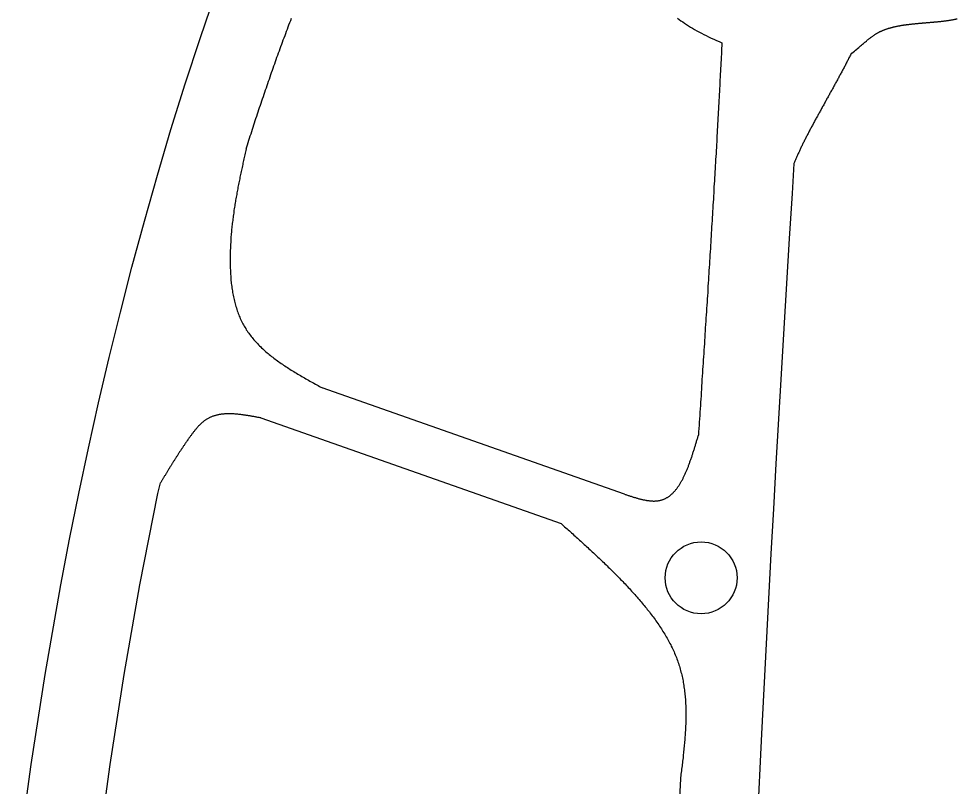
# Model space of a CAD drawing. Header units: inches. Extents: x 284 to 915, y 284 to 722.
# Drawn here: x 563.7 to 623.1, y 610 to 658.7 of the extents above; entities that cross this region are included whole.
import ezdxf

# ---------------------------------------------------------------- set-up
doc = ezdxf.new("R2010")
doc.units = ezdxf.units.IN
doc.header["$MEASUREMENT"] = 0
doc.layers.add('7', color=7, linetype='Continuous')

msp = doc.modelspace()

# ---------------------------------------------------------------- linework, layer by layer
for p, q in [((601.988, 628.584), (582.876, 635.314)), ((578.986, 633.41), (597.996, 626.717))]:
    msp.add_line(p, q)
for points in [[(578.05, 650.432, 0), (578.1, 650.571, 0), (578.14, 650.71, 0), (578.19, 650.849, 0), (578.23, 650.988, 0), (578.28, 651.127, 0), (578.32, 651.266, 0), (578.37, 651.405, 0), (578.41, 651.544, 0), (578.46, 651.683, 0), (578.5, 651.821, 0), (578.55, 651.96, 0), (578.59, 652.099, 0), (578.64, 652.238, 0), (578.68, 652.376, 0), (578.73, 652.515, 0), (578.78, 652.654, 0), (578.82, 652.792, 0), (578.87, 652.931, 0), (578.91, 653.069, 0), (578.96, 653.208, 0), (579.01, 653.346, 0), (579.05, 653.485, 0), (579.1, 653.623, 0), (579.15, 653.762, 0), (579.19, 653.9, 0), (579.24, 654.038, 0), (579.29, 654.177, 0), (579.34, 654.315, 0), (579.38, 654.453, 0), (579.43, 654.591, 0), (579.48, 654.73, 0), (579.53, 654.868, 0), (579.57, 655.006, 0), (579.62, 655.144, 0), (579.67, 655.282, 0), (579.72, 655.42, 0), (579.77, 655.558, 0), (579.82, 655.696, 0), (579.87, 655.834, 0), (579.91, 655.971, 0), (579.96, 656.109, 0), (580.01, 656.247, 0), (580.06, 656.385, 0), (580.11, 656.522, 0), (580.16, 656.66, 0), (580.21, 656.797, 0), (580.26, 656.935, 0), (580.31, 657.072, 0), (580.36, 657.21, 0), (580.41, 657.347, 0), (580.47, 657.484, 0), (580.52, 657.621, 0), (580.57, 657.759, 0), (580.62, 657.896, 0), (580.67, 658.033, 0), (580.72, 658.17, 0), (580.77, 658.307, 0), (580.83, 658.444, 0), (580.88, 658.581, 0), (580.93, 658.717, 0)], [(605.35, 658.72, 0), (605.46, 658.639, 0), (605.57, 658.559, 0), (605.68, 658.479, 0), (605.8, 658.399, 0), (605.92, 658.319, 0), (606.04, 658.239, 0), (606.17, 658.16, 0), (606.3, 658.081, 0), (606.43, 658.003, 0), (606.57, 657.924, 0), (606.71, 657.846, 0), (606.86, 657.769, 0), (607.01, 657.691, 0), (607.16, 657.615, 0), (607.32, 657.538, 0), (607.48, 657.462, 0), (607.64, 657.387, 0), (607.81, 657.311, 0), (607.98, 657.237, 0), (608.16, 657.163, 0)], [(616.31, 656.429, 0), (616.39, 656.498, 0), (616.47, 656.565, 0), (616.55, 656.63, 0), (616.62, 656.692, 0), (616.69, 656.752, 0), (616.75, 656.809, 0), (616.82, 656.865, 0), (616.88, 656.918, 0), (616.94, 656.968, 0), (617, 657.017, 0), (617.05, 657.064, 0), (617.11, 657.109, 0), (617.16, 657.152, 0), (617.21, 657.193, 0), (617.25, 657.232, 0), (617.3, 657.269, 0), (617.34, 657.305, 0), (617.38, 657.34, 0), (617.42, 657.372, 0), (617.46, 657.404, 0), (617.5, 657.434, 0), (617.54, 657.462, 0), (617.57, 657.489, 0), (617.61, 657.515, 0), (617.64, 657.54, 0), (617.67, 657.564, 0), (617.7, 657.586, 0), (617.73, 657.608, 0), (617.76, 657.629, 0), (617.79, 657.648, 0), (617.82, 657.667, 0), (617.84, 657.686, 0), (617.87, 657.703, 0), (617.9, 657.72, 0), (617.92, 657.736, 0), (617.95, 657.752, 0), (617.98, 657.767, 0), (618, 657.782, 0), (618.03, 657.797, 0), (618.06, 657.811, 0), (618.08, 657.825, 0), (618.11, 657.839, 0), (618.14, 657.853, 0), (618.16, 657.866, 0), (618.19, 657.879, 0), (618.22, 657.892, 0), (618.25, 657.905, 0), (618.27, 657.917, 0), (618.3, 657.929, 0), (618.33, 657.941, 0), (618.36, 657.953, 0), (618.39, 657.965, 0), (618.42, 657.976, 0), (618.45, 657.987, 0), (618.47, 657.998, 0), (618.5, 658.009, 0), (618.53, 658.019, 0), (618.56, 658.03, 0), (618.59, 658.04, 0), (618.62, 658.05, 0), (618.65, 658.06, 0), (618.68, 658.069, 0), (618.71, 658.079, 0), (618.74, 658.088, 0), (618.77, 658.097, 0), (618.8, 658.106, 0), (618.84, 658.115, 0), (618.87, 658.123, 0), (618.9, 658.131, 0), (618.93, 658.14, 0), (618.96, 658.148, 0), (618.99, 658.156, 0), (619.02, 658.163, 0), (619.06, 658.171, 0), (619.09, 658.178, 0), (619.12, 658.185, 0), (619.15, 658.193, 0), (619.18, 658.2, 0), (619.22, 658.206, 0), (619.25, 658.213, 0), (619.28, 658.22, 0), (619.31, 658.226, 0), (619.35, 658.232, 0), (619.38, 658.238, 0), (619.41, 658.244, 0), (619.45, 658.25, 0), (619.48, 658.256, 0), (619.51, 658.262, 0), (619.55, 658.267, 0), (619.58, 658.273, 0), (619.61, 658.278, 0), (619.65, 658.283, 0), (619.68, 658.288, 0), (619.71, 658.293, 0), (619.75, 658.298, 0), (619.78, 658.303, 0), (619.82, 658.308, 0), (619.85, 658.312, 0), (619.88, 658.317, 0), (619.92, 658.321, 0), (619.95, 658.325, 0), (619.99, 658.33, 0), (620.02, 658.334, 0), (620.06, 658.338, 0), (620.09, 658.342, 0), (620.13, 658.346, 0), (620.16, 658.35, 0), (620.2, 658.353, 0), (620.23, 658.357, 0), (620.27, 658.361, 0), (620.3, 658.364, 0), (620.33, 658.368, 0), (620.37, 658.371, 0), (620.4, 658.375, 0), (620.44, 658.378, 0), (620.48, 658.382, 0), (620.51, 658.385, 0), (620.55, 658.388, 0), (620.58, 658.391, 0), (620.62, 658.395, 0), (620.65, 658.398, 0), (620.69, 658.401, 0), (620.72, 658.404, 0), (620.76, 658.407, 0), (620.79, 658.41, 0), (620.83, 658.413, 0), (620.86, 658.416, 0), (620.9, 658.419, 0), (620.93, 658.422, 0), (620.97, 658.425, 0), (621, 658.428, 0), (621.04, 658.431, 0), (621.07, 658.433, 0), (621.11, 658.436, 0), (621.15, 658.439, 0), (621.18, 658.442, 0), (621.22, 658.445, 0), (621.25, 658.448, 0), (621.29, 658.451, 0), (621.32, 658.454, 0), (621.36, 658.457, 0), (621.39, 658.46, 0), (621.43, 658.463, 0), (621.46, 658.466, 0), (621.5, 658.469, 0), (621.53, 658.472, 0), (621.57, 658.475, 0), (621.6, 658.478, 0), (621.64, 658.482, 0), (621.67, 658.485, 0), (621.71, 658.488, 0), (621.74, 658.492, 0), (621.78, 658.495, 0), (621.81, 658.498, 0), (621.85, 658.502, 0), (621.88, 658.505, 0), (621.92, 658.509, 0), (621.95, 658.513, 0), (621.99, 658.516, 0), (622.02, 658.52, 0), (622.06, 658.524, 0), (622.09, 658.528, 0), (622.12, 658.532, 0), (622.16, 658.536, 0), (622.19, 658.54, 0), (622.23, 658.544, 0), (622.26, 658.548, 0), (622.3, 658.553, 0), (622.33, 658.557, 0), (622.36, 658.562, 0), (622.4, 658.567, 0), (622.43, 658.571, 0), (622.46, 658.576, 0), (622.5, 658.581, 0), (622.53, 658.586, 0), (622.56, 658.591, 0), (622.6, 658.597, 0), (622.63, 658.602, 0), (622.66, 658.608, 0), (622.7, 658.613, 0), (622.73, 658.619, 0), (622.76, 658.625, 0), (622.79, 658.631, 0), (622.83, 658.637, 0), (622.86, 658.643, 0), (622.89, 658.649, 0), (622.92, 658.656, 0), (622.96, 658.663, 0), (622.99, 658.669, 0), (623.02, 658.676, 0), (623.05, 658.683, 0)], [(608.16, 657.163, 0), (608.15, 656.983, 0), (608.14, 656.804, 0), (608.13, 656.624, 0), (608.13, 656.443, 0), (608.12, 656.263, 0), (608.11, 656.082, 0), (608.1, 655.901, 0), (608.09, 655.719, 0), (608.08, 655.537, 0), (608.07, 655.355, 0), (608.06, 655.173, 0), (608.05, 654.99, 0), (608.04, 654.808, 0), (608.03, 654.624, 0), (608.02, 654.441, 0), (608.01, 654.257, 0), (608, 654.073, 0), (607.99, 653.889, 0), (607.98, 653.704, 0), (607.97, 653.519, 0), (607.96, 653.334, 0), (607.95, 653.148, 0), (607.94, 652.963, 0), (607.93, 652.777, 0), (607.92, 652.59, 0), (607.91, 652.404, 0), (607.9, 652.217, 0), (607.89, 652.03, 0), (607.88, 651.842, 0), (607.87, 651.655, 0), (607.86, 651.467, 0), (607.85, 651.278, 0), (607.84, 651.09, 0), (607.83, 650.901, 0), (607.82, 650.712, 0), (607.81, 650.523, 0), (607.8, 650.333, 0), (607.79, 650.143, 0), (607.77, 649.953, 0), (607.76, 649.763, 0), (607.75, 649.572, 0), (607.74, 649.381, 0), (607.73, 649.19, 0), (607.72, 648.999, 0), (607.71, 648.807, 0), (607.7, 648.615, 0), (607.69, 648.423, 0), (607.67, 648.231, 0), (607.66, 648.038, 0), (607.65, 647.845, 0), (607.64, 647.652, 0), (607.63, 647.459, 0), (607.62, 647.265, 0), (607.61, 647.071, 0), (607.59, 646.877, 0), (607.58, 646.682, 0), (607.57, 646.488, 0), (607.56, 646.293, 0), (607.55, 646.098, 0), (607.54, 645.902, 0), (607.52, 645.707, 0), (607.51, 645.511, 0), (607.5, 645.315, 0), (607.49, 645.118, 0), (607.48, 644.922, 0), (607.46, 644.725, 0), (607.45, 644.528, 0), (607.44, 644.331, 0), (607.43, 644.133, 0), (607.42, 643.935, 0), (607.4, 643.737, 0), (607.39, 643.539, 0), (607.38, 643.341, 0), (607.37, 643.142, 0), (607.35, 642.943, 0), (607.34, 642.744, 0), (607.33, 642.545, 0), (607.32, 642.345, 0), (607.31, 642.146, 0), (607.29, 641.946, 0), (607.28, 641.745, 0), (607.27, 641.545, 0), (607.26, 641.344, 0), (607.24, 641.144, 0), (607.23, 640.942, 0), (607.22, 640.741, 0), (607.2, 640.54, 0), (607.19, 640.338, 0), (607.18, 640.136, 0), (607.17, 639.934, 0), (607.15, 639.732, 0), (607.14, 639.529, 0), (607.13, 639.326, 0), (607.11, 639.123, 0), (607.1, 638.92, 0), (607.09, 638.717, 0), (607.08, 638.513, 0), (607.06, 638.309, 0), (607.05, 638.105, 0), (607.04, 637.901, 0), (607.02, 637.697, 0), (607.01, 637.492, 0), (607, 637.288, 0), (606.98, 637.083, 0), (606.97, 636.877, 0), (606.96, 636.672, 0), (606.94, 636.466, 0), (606.93, 636.261, 0), (606.92, 636.055, 0), (606.9, 635.849, 0), (606.89, 635.642, 0), (606.88, 635.436, 0), (606.86, 635.229, 0), (606.85, 635.022, 0), (606.84, 634.815, 0), (606.82, 634.608, 0), (606.81, 634.401, 0), (606.8, 634.193, 0), (606.78, 633.985, 0), (606.77, 633.777, 0), (606.76, 633.569, 0), (606.74, 633.361, 0), (606.73, 633.152, 0), (606.72, 632.944, 0), (606.7, 632.735, 0), (606.69, 632.526, 0), (606.67, 632.317, 0)], [(616.31, 656.429, 0), (616.29, 656.374, 0), (616.26, 656.319, 0), (616.23, 656.264, 0), (616.2, 656.209, 0), (616.18, 656.154, 0), (616.15, 656.099, 0), (616.12, 656.044, 0), (616.09, 655.989, 0), (616.06, 655.933, 0), (616.03, 655.878, 0), (616, 655.822, 0), (615.98, 655.767, 0), (615.95, 655.711, 0), (615.92, 655.655, 0), (615.89, 655.6, 0), (615.86, 655.544, 0), (615.83, 655.488, 0), (615.8, 655.432, 0), (615.77, 655.376, 0), (615.74, 655.32, 0), (615.71, 655.264, 0), (615.68, 655.208, 0), (615.65, 655.152, 0), (615.62, 655.096, 0), (615.59, 655.039, 0), (615.56, 654.983, 0), (615.53, 654.927, 0), (615.5, 654.871, 0), (615.47, 654.814, 0), (615.44, 654.758, 0), (615.41, 654.701, 0), (615.37, 654.645, 0), (615.34, 654.589, 0), (615.31, 654.532, 0), (615.28, 654.476, 0), (615.25, 654.419, 0), (615.22, 654.363, 0), (615.19, 654.306, 0), (615.16, 654.25, 0), (615.13, 654.193, 0), (615.1, 654.137, 0), (615.06, 654.08, 0), (615.03, 654.024, 0), (615, 653.967, 0), (614.97, 653.911, 0), (614.94, 653.854, 0), (614.91, 653.798, 0), (614.88, 653.741, 0), (614.85, 653.685, 0), (614.81, 653.628, 0), (614.78, 653.572, 0), (614.75, 653.516, 0), (614.72, 653.459, 0), (614.69, 653.403, 0), (614.66, 653.347, 0), (614.63, 653.291, 0), (614.6, 653.234, 0), (614.56, 653.178, 0), (614.53, 653.122, 0), (614.5, 653.066, 0), (614.47, 653.01, 0), (614.44, 652.954, 0), (614.41, 652.898, 0), (614.38, 652.842, 0), (614.35, 652.786, 0), (614.32, 652.73, 0), (614.29, 652.674, 0), (614.26, 652.619, 0), (614.23, 652.563, 0), (614.2, 652.507, 0), (614.16, 652.452, 0), (614.13, 652.396, 0), (614.1, 652.341, 0), (614.07, 652.286, 0), (614.04, 652.231, 0), (614.01, 652.175, 0), (613.98, 652.12, 0), (613.96, 652.065, 0), (613.93, 652.01, 0), (613.9, 651.956, 0), (613.87, 651.901, 0), (613.84, 651.846, 0), (613.81, 651.792, 0), (613.78, 651.737, 0), (613.75, 651.683, 0), (613.72, 651.628, 0), (613.69, 651.574, 0), (613.67, 651.52, 0), (613.64, 651.466, 0), (613.61, 651.412, 0), (613.58, 651.359, 0), (613.55, 651.305, 0), (613.53, 651.251, 0), (613.5, 651.198, 0), (613.47, 651.145, 0), (613.44, 651.092, 0), (613.42, 651.038, 0), (613.39, 650.986, 0), (613.36, 650.933, 0), (613.34, 650.88, 0), (613.31, 650.828, 0), (613.29, 650.775, 0), (613.26, 650.723, 0), (613.24, 650.671, 0), (613.21, 650.619, 0), (613.18, 650.567, 0), (613.16, 650.515, 0), (613.14, 650.464, 0), (613.11, 650.412, 0), (613.09, 650.361, 0), (613.06, 650.31, 0), (613.04, 650.259, 0), (613.02, 650.208, 0), (612.99, 650.157, 0), (612.97, 650.107, 0), (612.95, 650.057, 0), (612.92, 650.007, 0), (612.9, 649.957, 0), (612.88, 649.907, 0), (612.86, 649.857, 0), (612.84, 649.808, 0), (612.82, 649.758, 0), (612.79, 649.709, 0), (612.77, 649.66, 0), (612.75, 649.612, 0), (612.73, 649.563, 0), (612.71, 649.515, 0)], [(578.05, 650.432, 0), (578.03, 650.343, 0), (578.01, 650.254, 0), (577.99, 650.165, 0), (577.97, 650.076, 0), (577.95, 649.986, 0), (577.93, 649.897, 0), (577.92, 649.808, 0), (577.9, 649.719, 0), (577.88, 649.629, 0), (577.86, 649.54, 0), (577.84, 649.451, 0), (577.82, 649.361, 0), (577.8, 649.272, 0), (577.78, 649.182, 0), (577.76, 649.093, 0), (577.74, 649.003, 0), (577.72, 648.914, 0), (577.7, 648.824, 0), (577.69, 648.734, 0), (577.67, 648.645, 0), (577.65, 648.555, 0), (577.63, 648.465, 0), (577.61, 648.375, 0), (577.59, 648.285, 0), (577.58, 648.195, 0), (577.56, 648.105, 0), (577.54, 648.015, 0), (577.53, 647.925, 0), (577.51, 647.834, 0), (577.49, 647.744, 0), (577.47, 647.654, 0), (577.46, 647.563, 0), (577.44, 647.472, 0), (577.43, 647.382, 0), (577.41, 647.291, 0), (577.39, 647.2, 0), (577.38, 647.109, 0), (577.36, 647.018, 0), (577.35, 646.926, 0), (577.34, 646.835, 0), (577.32, 646.744, 0), (577.31, 646.652, 0), (577.29, 646.56, 0), (577.28, 646.469, 0), (577.27, 646.377, 0), (577.25, 646.285, 0), (577.24, 646.192, 0), (577.23, 646.1, 0), (577.22, 646.008, 0), (577.21, 645.915, 0), (577.19, 645.822, 0), (577.18, 645.73, 0), (577.17, 645.637, 0), (577.16, 645.544, 0), (577.15, 645.45, 0), (577.14, 645.357, 0), (577.13, 645.263, 0), (577.13, 645.17, 0), (577.12, 645.076, 0), (577.11, 644.982, 0), (577.1, 644.887, 0), (577.09, 644.793, 0), (577.09, 644.698, 0), (577.08, 644.604, 0), (577.08, 644.509, 0), (577.07, 644.414, 0), (577.07, 644.318, 0), (577.06, 644.223, 0), (577.06, 644.127, 0), (577.05, 644.032, 0), (577.05, 643.936, 0), (577.05, 643.84, 0), (577.05, 643.743, 0), (577.04, 643.647, 0), (577.04, 643.551, 0), (577.04, 643.454, 0), (577.04, 643.358, 0), (577.04, 643.262, 0), (577.04, 643.165, 0), (577.05, 643.069, 0), (577.05, 642.972, 0), (577.05, 642.876, 0), (577.06, 642.78, 0), (577.06, 642.684, 0), (577.07, 642.588, 0), (577.07, 642.492, 0), (577.08, 642.396, 0), (577.09, 642.301, 0), (577.09, 642.206, 0), (577.1, 642.111, 0), (577.11, 642.016, 0), (577.12, 641.921, 0), (577.13, 641.827, 0), (577.15, 641.733, 0), (577.16, 641.639, 0), (577.17, 641.546, 0), (577.19, 641.453, 0), (577.2, 641.36, 0), (577.22, 641.268, 0), (577.24, 641.176, 0), (577.26, 641.085, 0), (577.28, 640.994, 0), (577.3, 640.903, 0), (577.32, 640.813, 0), (577.34, 640.724, 0), (577.36, 640.635, 0), (577.39, 640.547, 0), (577.41, 640.459, 0), (577.44, 640.372, 0), (577.47, 640.285, 0), (577.5, 640.199, 0), (577.53, 640.114, 0), (577.56, 640.029, 0), (577.59, 639.945, 0), (577.62, 639.862, 0), (577.66, 639.779, 0), (577.69, 639.697, 0), (577.73, 639.616, 0), (577.77, 639.536, 0), (577.81, 639.456, 0), (577.85, 639.378, 0), (577.89, 639.3, 0), (577.94, 639.223, 0), (577.98, 639.147, 0), (578.03, 639.071, 0), (578.07, 638.997, 0), (578.12, 638.923, 0), (578.17, 638.85, 0), (578.22, 638.778, 0), (578.27, 638.707, 0), (578.33, 638.636, 0), (578.38, 638.566, 0), (578.43, 638.497, 0), (578.49, 638.429, 0), (578.55, 638.361, 0), (578.61, 638.294, 0), (578.67, 638.228, 0), (578.73, 638.162, 0), (578.79, 638.097, 0), (578.85, 638.033, 0), (578.91, 637.969, 0), (578.98, 637.906, 0), (579.04, 637.843, 0), (579.11, 637.782, 0), (579.18, 637.72, 0), (579.24, 637.659, 0), (579.31, 637.599, 0), (579.38, 637.54, 0), (579.45, 637.481, 0), (579.52, 637.422, 0), (579.59, 637.364, 0), (579.67, 637.306, 0), (579.74, 637.249, 0), (579.81, 637.192, 0), (579.89, 637.136, 0), (579.96, 637.081, 0), (580.04, 637.025, 0), (580.12, 636.97, 0), (580.19, 636.916, 0), (580.27, 636.862, 0), (580.35, 636.808, 0), (580.43, 636.755, 0), (580.51, 636.702, 0), (580.59, 636.649, 0), (580.67, 636.597, 0), (580.75, 636.545, 0), (580.83, 636.493, 0), (580.91, 636.442, 0), (580.99, 636.391, 0), (581.08, 636.34, 0), (581.16, 636.29, 0), (581.24, 636.239, 0), (581.33, 636.189, 0), (581.41, 636.139, 0), (581.5, 636.09, 0), (581.58, 636.04, 0), (581.67, 635.991, 0), (581.75, 635.942, 0), (581.84, 635.893, 0), (581.92, 635.844, 0), (582.01, 635.796, 0), (582.09, 635.747, 0), (582.18, 635.699, 0), (582.27, 635.651, 0), (582.35, 635.602, 0), (582.44, 635.554, 0), (582.53, 635.506, 0), (582.61, 635.458, 0), (582.7, 635.41, 0), (582.79, 635.362, 0), (582.88, 635.314, 0)], [(578.99, 633.41, 0), (578.94, 633.419, 0), (578.89, 633.429, 0), (578.84, 633.438, 0), (578.79, 633.447, 0), (578.74, 633.456, 0), (578.69, 633.465, 0), (578.65, 633.474, 0), (578.6, 633.483, 0), (578.55, 633.492, 0), (578.5, 633.501, 0), (578.45, 633.51, 0), (578.4, 633.518, 0), (578.35, 633.527, 0), (578.31, 633.535, 0), (578.26, 633.543, 0), (578.21, 633.551, 0), (578.16, 633.559, 0), (578.11, 633.567, 0), (578.07, 633.574, 0), (578.02, 633.581, 0), (577.97, 633.588, 0), (577.92, 633.595, 0), (577.87, 633.602, 0), (577.83, 633.608, 0), (577.78, 633.615, 0), (577.73, 633.62, 0), (577.69, 633.626, 0), (577.64, 633.631, 0), (577.59, 633.636, 0), (577.54, 633.641, 0), (577.5, 633.646, 0), (577.45, 633.65, 0), (577.41, 633.653, 0), (577.36, 633.657, 0), (577.31, 633.66, 0), (577.27, 633.663, 0), (577.22, 633.665, 0), (577.18, 633.667, 0), (577.13, 633.669, 0), (577.09, 633.67, 0), (577.04, 633.671, 0), (577, 633.671, 0), (576.95, 633.671, 0), (576.91, 633.67, 0), (576.86, 633.669, 0), (576.82, 633.668, 0), (576.77, 633.666, 0), (576.73, 633.664, 0), (576.69, 633.661, 0), (576.64, 633.657, 0), (576.6, 633.653, 0), (576.56, 633.649, 0), (576.52, 633.644, 0), (576.47, 633.638, 0), (576.43, 633.632, 0), (576.39, 633.625, 0), (576.35, 633.618, 0), (576.31, 633.61, 0), (576.27, 633.602, 0), (576.23, 633.593, 0), (576.19, 633.583, 0), (576.14, 633.573, 0), (576.11, 633.562, 0), (576.07, 633.55, 0), (576.03, 633.538, 0), (575.99, 633.525, 0), (575.95, 633.511, 0), (575.91, 633.497, 0), (575.87, 633.482, 0), (575.83, 633.466, 0), (575.8, 633.45, 0), (575.76, 633.433, 0), (575.72, 633.415, 0), (575.69, 633.396, 0), (575.65, 633.377, 0), (575.61, 633.356, 0), (575.58, 633.335, 0), (575.54, 633.314, 0), (575.51, 633.291, 0), (575.47, 633.268, 0), (575.44, 633.243, 0), (575.41, 633.218, 0), (575.37, 633.193, 0), (575.34, 633.166, 0), (575.31, 633.139, 0), (575.27, 633.111, 0), (575.24, 633.083, 0), (575.21, 633.054, 0), (575.18, 633.024, 0), (575.15, 632.994, 0), (575.12, 632.963, 0), (575.09, 632.932, 0), (575.05, 632.9, 0), (575.02, 632.868, 0), (574.99, 632.835, 0), (574.96, 632.802, 0), (574.93, 632.769, 0), (574.91, 632.735, 0), (574.88, 632.7, 0), (574.85, 632.666, 0), (574.82, 632.63, 0), (574.79, 632.595, 0), (574.76, 632.559, 0), (574.73, 632.524, 0), (574.71, 632.487, 0), (574.68, 632.451, 0), (574.65, 632.414, 0), (574.62, 632.378, 0), (574.6, 632.341, 0), (574.57, 632.304, 0), (574.54, 632.267, 0), (574.52, 632.229, 0), (574.49, 632.192, 0), (574.46, 632.155, 0), (574.44, 632.118, 0), (574.41, 632.08, 0), (574.38, 632.043, 0), (574.36, 632.006, 0), (574.33, 631.968, 0), (574.31, 631.931, 0), (574.28, 631.894, 0), (574.25, 631.856, 0), (574.23, 631.819, 0), (574.2, 631.782, 0), (574.18, 631.744, 0), (574.15, 631.707, 0), (574.13, 631.67, 0), (574.1, 631.633, 0), (574.08, 631.595, 0), (574.05, 631.558, 0), (574.03, 631.521, 0), (574, 631.483, 0), (573.98, 631.446, 0), (573.95, 631.409, 0), (573.93, 631.372, 0), (573.9, 631.334, 0), (573.88, 631.297, 0), (573.85, 631.26, 0), (573.83, 631.223, 0), (573.81, 631.186, 0), (573.78, 631.148, 0), (573.76, 631.111, 0), (573.73, 631.074, 0), (573.71, 631.037, 0), (573.69, 630.999, 0), (573.66, 630.962, 0), (573.64, 630.925, 0), (573.61, 630.888, 0), (573.59, 630.851, 0), (573.57, 630.813, 0), (573.54, 630.776, 0), (573.52, 630.739, 0), (573.5, 630.702, 0), (573.47, 630.665, 0), (573.45, 630.628, 0), (573.43, 630.59, 0), (573.4, 630.553, 0), (573.38, 630.516, 0), (573.36, 630.479, 0), (573.33, 630.442, 0), (573.31, 630.405, 0), (573.29, 630.367, 0), (573.27, 630.33, 0), (573.24, 630.293, 0), (573.22, 630.256, 0), (573.2, 630.219, 0), (573.17, 630.182, 0), (573.15, 630.144, 0), (573.13, 630.107, 0), (573.11, 630.07, 0), (573.08, 630.033, 0), (573.06, 629.996, 0), (573.04, 629.959, 0), (573.02, 629.922, 0), (572.99, 629.884, 0), (572.97, 629.847, 0), (572.95, 629.81, 0), (572.93, 629.773, 0), (572.9, 629.736, 0), (572.88, 629.699, 0), (572.86, 629.662, 0), (572.84, 629.624, 0), (572.81, 629.587, 0), (572.79, 629.55, 0), (572.77, 629.513, 0), (572.75, 629.476, 0), (572.72, 629.439, 0), (572.7, 629.402, 0), (572.68, 629.365, 0), (572.66, 629.327, 0), (572.64, 629.29, 0)], [(601.99, 628.584, 0), (602.04, 628.569, 0), (602.08, 628.553, 0), (602.13, 628.538, 0), (602.18, 628.523, 0), (602.22, 628.507, 0), (602.27, 628.492, 0), (602.32, 628.477, 0), (602.36, 628.462, 0), (602.41, 628.447, 0), (602.46, 628.432, 0), (602.5, 628.418, 0), (602.55, 628.403, 0), (602.59, 628.389, 0), (602.64, 628.375, 0), (602.69, 628.362, 0), (602.73, 628.348, 0), (602.78, 628.335, 0), (602.82, 628.322, 0), (602.87, 628.31, 0), (602.91, 628.298, 0), (602.96, 628.286, 0), (603.01, 628.274, 0), (603.05, 628.263, 0), (603.09, 628.253, 0), (603.14, 628.243, 0), (603.18, 628.233, 0), (603.23, 628.223, 0), (603.27, 628.214, 0), (603.32, 628.206, 0), (603.36, 628.198, 0), (603.4, 628.191, 0), (603.44, 628.184, 0), (603.49, 628.178, 0), (603.53, 628.172, 0), (603.57, 628.167, 0), (603.61, 628.162, 0), (603.66, 628.159, 0), (603.7, 628.155, 0), (603.74, 628.153, 0), (603.78, 628.151, 0), (603.82, 628.15, 0), (603.86, 628.149, 0), (603.9, 628.15, 0), (603.94, 628.151, 0), (603.98, 628.153, 0), (604.02, 628.155, 0), (604.06, 628.159, 0), (604.09, 628.163, 0), (604.13, 628.168, 0), (604.17, 628.174, 0), (604.21, 628.181, 0), (604.24, 628.188, 0), (604.28, 628.197, 0), (604.31, 628.206, 0), (604.35, 628.216, 0), (604.38, 628.227, 0), (604.42, 628.239, 0), (604.45, 628.252, 0), (604.49, 628.265, 0), (604.52, 628.28, 0), (604.55, 628.295, 0), (604.59, 628.311, 0), (604.62, 628.327, 0), (604.65, 628.345, 0), (604.68, 628.363, 0), (604.71, 628.382, 0), (604.75, 628.401, 0), (604.78, 628.422, 0), (604.81, 628.443, 0), (604.84, 628.465, 0), (604.87, 628.487, 0), (604.9, 628.511, 0), (604.93, 628.534, 0), (604.96, 628.559, 0), (604.98, 628.584, 0), (605.01, 628.61, 0), (605.04, 628.637, 0), (605.07, 628.664, 0), (605.1, 628.692, 0), (605.12, 628.721, 0), (605.15, 628.75, 0), (605.18, 628.78, 0), (605.2, 628.81, 0), (605.23, 628.841, 0), (605.25, 628.873, 0), (605.28, 628.905, 0), (605.31, 628.938, 0), (605.33, 628.972, 0), (605.36, 629.005, 0), (605.38, 629.04, 0), (605.4, 629.075, 0), (605.43, 629.111, 0), (605.45, 629.147, 0), (605.48, 629.184, 0), (605.5, 629.221, 0), (605.52, 629.259, 0), (605.54, 629.297, 0), (605.57, 629.335, 0), (605.59, 629.375, 0), (605.61, 629.414, 0), (605.63, 629.455, 0), (605.66, 629.495, 0), (605.68, 629.536, 0), (605.7, 629.578, 0), (605.72, 629.62, 0), (605.74, 629.662, 0), (605.76, 629.705, 0), (605.78, 629.748, 0), (605.8, 629.792, 0), (605.82, 629.836, 0), (605.84, 629.88, 0), (605.86, 629.925, 0), (605.88, 629.97, 0), (605.9, 630.016, 0), (605.92, 630.062, 0), (605.94, 630.108, 0), (605.96, 630.155, 0), (605.98, 630.202, 0), (606, 630.249, 0), (606.02, 630.296, 0), (606.04, 630.344, 0), (606.05, 630.393, 0), (606.07, 630.441, 0), (606.09, 630.49, 0), (606.11, 630.539, 0), (606.13, 630.588, 0), (606.14, 630.638, 0), (606.16, 630.688, 0), (606.18, 630.738, 0), (606.2, 630.788, 0), (606.21, 630.839, 0), (606.23, 630.89, 0), (606.25, 630.941, 0), (606.27, 630.992, 0), (606.28, 631.043, 0), (606.3, 631.095, 0), (606.32, 631.147, 0), (606.33, 631.199, 0), (606.35, 631.251, 0), (606.37, 631.303, 0), (606.38, 631.356, 0), (606.4, 631.408, 0), (606.42, 631.461, 0), (606.43, 631.514, 0), (606.45, 631.567, 0), (606.47, 631.62, 0), (606.48, 631.673, 0), (606.5, 631.726, 0), (606.51, 631.78, 0), (606.53, 631.833, 0), (606.55, 631.887, 0), (606.56, 631.94, 0), (606.58, 631.994, 0), (606.59, 632.048, 0), (606.61, 632.102, 0), (606.63, 632.155, 0), (606.64, 632.209, 0), (606.66, 632.263, 0), (606.67, 632.317, 0)], [(598, 626.717, 0), (598.07, 626.651, 0), (598.14, 626.586, 0), (598.21, 626.52, 0), (598.29, 626.454, 0), (598.36, 626.389, 0), (598.43, 626.323, 0), (598.51, 626.258, 0), (598.58, 626.192, 0), (598.65, 626.126, 0), (598.73, 626.061, 0), (598.8, 625.995, 0), (598.87, 625.929, 0), (598.94, 625.863, 0), (599.02, 625.797, 0), (599.09, 625.731, 0), (599.16, 625.665, 0), (599.24, 625.599, 0), (599.31, 625.532, 0), (599.38, 625.466, 0), (599.45, 625.399, 0), (599.53, 625.333, 0), (599.6, 625.266, 0), (599.67, 625.199, 0), (599.74, 625.132, 0), (599.82, 625.065, 0), (599.89, 624.998, 0), (599.96, 624.931, 0), (600.03, 624.863, 0), (600.11, 624.796, 0), (600.18, 624.728, 0), (600.25, 624.66, 0), (600.32, 624.592, 0), (600.4, 624.524, 0), (600.47, 624.455, 0), (600.54, 624.387, 0), (600.61, 624.318, 0), (600.68, 624.249, 0), (600.75, 624.18, 0), (600.83, 624.11, 0), (600.9, 624.041, 0), (600.97, 623.971, 0), (601.04, 623.901, 0), (601.11, 623.831, 0), (601.18, 623.761, 0), (601.25, 623.69, 0), (601.32, 623.619, 0), (601.4, 623.548, 0), (601.47, 623.477, 0), (601.54, 623.405, 0), (601.61, 623.333, 0), (601.68, 623.261, 0), (601.75, 623.189, 0), (601.82, 623.116, 0), (601.89, 623.043, 0), (601.96, 622.97, 0), (602.03, 622.897, 0), (602.1, 622.823, 0), (602.17, 622.749, 0), (602.24, 622.675, 0), (602.31, 622.6, 0), (602.38, 622.525, 0), (602.45, 622.45, 0), (602.51, 622.375, 0), (602.58, 622.299, 0), (602.65, 622.223, 0), (602.72, 622.147, 0), (602.79, 622.07, 0), (602.85, 621.993, 0), (602.92, 621.916, 0), (602.99, 621.839, 0), (603.05, 621.761, 0), (603.12, 621.683, 0), (603.18, 621.605, 0), (603.25, 621.527, 0), (603.31, 621.448, 0), (603.38, 621.369, 0), (603.44, 621.289, 0), (603.5, 621.21, 0), (603.57, 621.13, 0), (603.63, 621.05, 0), (603.69, 620.969, 0), (603.75, 620.888, 0), (603.81, 620.807, 0), (603.87, 620.726, 0), (603.93, 620.644, 0), (603.99, 620.562, 0), (604.05, 620.48, 0), (604.1, 620.397, 0), (604.16, 620.315, 0), (604.22, 620.231, 0), (604.27, 620.148, 0), (604.33, 620.064, 0), (604.38, 619.98, 0), (604.43, 619.896, 0), (604.49, 619.811, 0), (604.54, 619.727, 0), (604.59, 619.641, 0), (604.64, 619.556, 0), (604.69, 619.47, 0), (604.73, 619.384, 0), (604.78, 619.298, 0), (604.83, 619.211, 0), (604.87, 619.124, 0), (604.92, 619.037, 0), (604.96, 618.949, 0), (605.01, 618.861, 0), (605.05, 618.773, 0), (605.09, 618.685, 0), (605.13, 618.596, 0), (605.17, 618.507, 0), (605.2, 618.418, 0), (605.24, 618.328, 0), (605.28, 618.238, 0), (605.31, 618.148, 0), (605.35, 618.057, 0), (605.38, 617.966, 0), (605.41, 617.875, 0), (605.44, 617.784, 0), (605.47, 617.692, 0), (605.5, 617.6, 0), (605.52, 617.508, 0), (605.55, 617.415, 0), (605.57, 617.322, 0), (605.6, 617.229, 0), (605.62, 617.135, 0), (605.64, 617.041, 0), (605.66, 616.947, 0), (605.68, 616.853, 0), (605.7, 616.758, 0), (605.72, 616.663, 0), (605.73, 616.568, 0), (605.75, 616.473, 0), (605.76, 616.377, 0), (605.78, 616.281, 0), (605.79, 616.185, 0), (605.8, 616.089, 0), (605.81, 615.992, 0), (605.82, 615.896, 0), (605.83, 615.799, 0), (605.84, 615.701, 0), (605.85, 615.604, 0), (605.85, 615.506, 0), (605.86, 615.408, 0), (605.86, 615.31, 0), (605.87, 615.212, 0), (605.87, 615.114, 0), (605.88, 615.015, 0), (605.88, 614.916, 0), (605.88, 614.817, 0), (605.88, 614.718, 0), (605.88, 614.619, 0), (605.88, 614.519, 0), (605.88, 614.419, 0), (605.88, 614.32, 0), (605.87, 614.22, 0), (605.87, 614.119, 0), (605.87, 614.019, 0), (605.86, 613.919, 0), (605.86, 613.818, 0), (605.86, 613.717, 0), (605.85, 613.617, 0), (605.84, 613.516, 0), (605.84, 613.414, 0), (605.83, 613.313, 0), (605.82, 613.212, 0), (605.82, 613.11, 0), (605.81, 613.009, 0), (605.8, 612.907, 0), (605.79, 612.806, 0), (605.78, 612.704, 0), (605.77, 612.602, 0), (605.76, 612.5, 0), (605.75, 612.398, 0), (605.74, 612.296, 0), (605.73, 612.193, 0), (605.72, 612.091, 0), (605.71, 611.989, 0), (605.7, 611.886, 0), (605.69, 611.784, 0), (605.67, 611.681, 0), (605.66, 611.579, 0), (605.65, 611.476, 0), (605.64, 611.374, 0), (605.63, 611.271, 0), (605.61, 611.168, 0), (605.6, 611.065, 0), (605.59, 610.963, 0), (605.57, 610.86, 0), (605.56, 610.757, 0), (605.55, 610.654, 0), (605.54, 610.551, 0)]]:
    msp.add_polyline3d(points)
msp.add_circle((606.847, 623.287), 2.276)
at = {"layer": '7', "linetype": 'Continuous'}
for points in [[(563.673, 605.755), (564.457, 611.466), (565.346, 617.161), (566.342, 622.84), (566.893, 625.733), (567.475, 628.62), (568.085, 631.5), (568.725, 634.373), (569.397, 637.24), (570.099, 640.099), (570.832, 642.951), (571.618, 645.872), (572.44, 648.783), (573.3, 651.681), (574.199, 654.567), (575.141, 657.441), (576.128, 660.299)], [(612.71, 649.515), (612.598, 647.62), (612.423, 644.767), (612.251, 641.915), (612.079, 639.062), (611.91, 636.211), (611.743, 633.359), (611.58, 630.507), (611.419, 627.655), (611.261, 624.801)], [(612.455, 645.288), (612.455, 645.288)], [(611.261, 624.801), (610.959, 619.101), (610.672, 613.402), (610.401, 607.701), (610.147, 602.002), (609.91, 596.301), (609.691, 590.598), (609.489, 584.893), (609.308, 579.197), (609.144, 573.502), (609.128, 572.887)]]:
    msp.add_lwpolyline(points, dxfattribs=at)
msp.add_lwpolyline([(605.537, 610.552), (605.401, 607.701), (605.147, 602.002), (604.91, 596.301), (604.691, 590.598), (604.489, 584.893), (604.308, 579.197), (604.316, 578.329, -0.394073), (602.284, 576.387), (568.236, 576.387, -0.431028), (566.24, 578.501), (566.485, 582.797), (566.897, 588.55), (567.396, 594.296), (567.987, 600.032), (568.673, 605.755), (569.457, 611.466), (570.346, 617.161), (571.342, 622.84), (571.893, 625.733), (572.475, 628.62), (572.64, 629.29)], format="xyb", dxfattribs=at)

doc.saveas('drawing.dxf')
